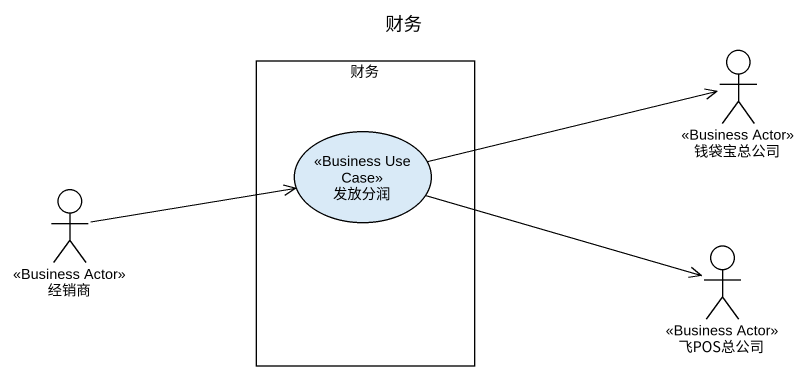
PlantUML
@startuml
title 财务
rectangle 财务 {
  usecase 发放分润 <<Business Use Case>>
}
actor 钱袋宝总公司 <<Business Actor>>
actor 经销商 <<Business Actor>>
actor 飞POS总公司 <<Business Actor>>
发放分润 -right-> 钱袋宝总公司
发放分润 -right-> 飞POS总公司
经销商 -right-> 发放分润
@enduml
